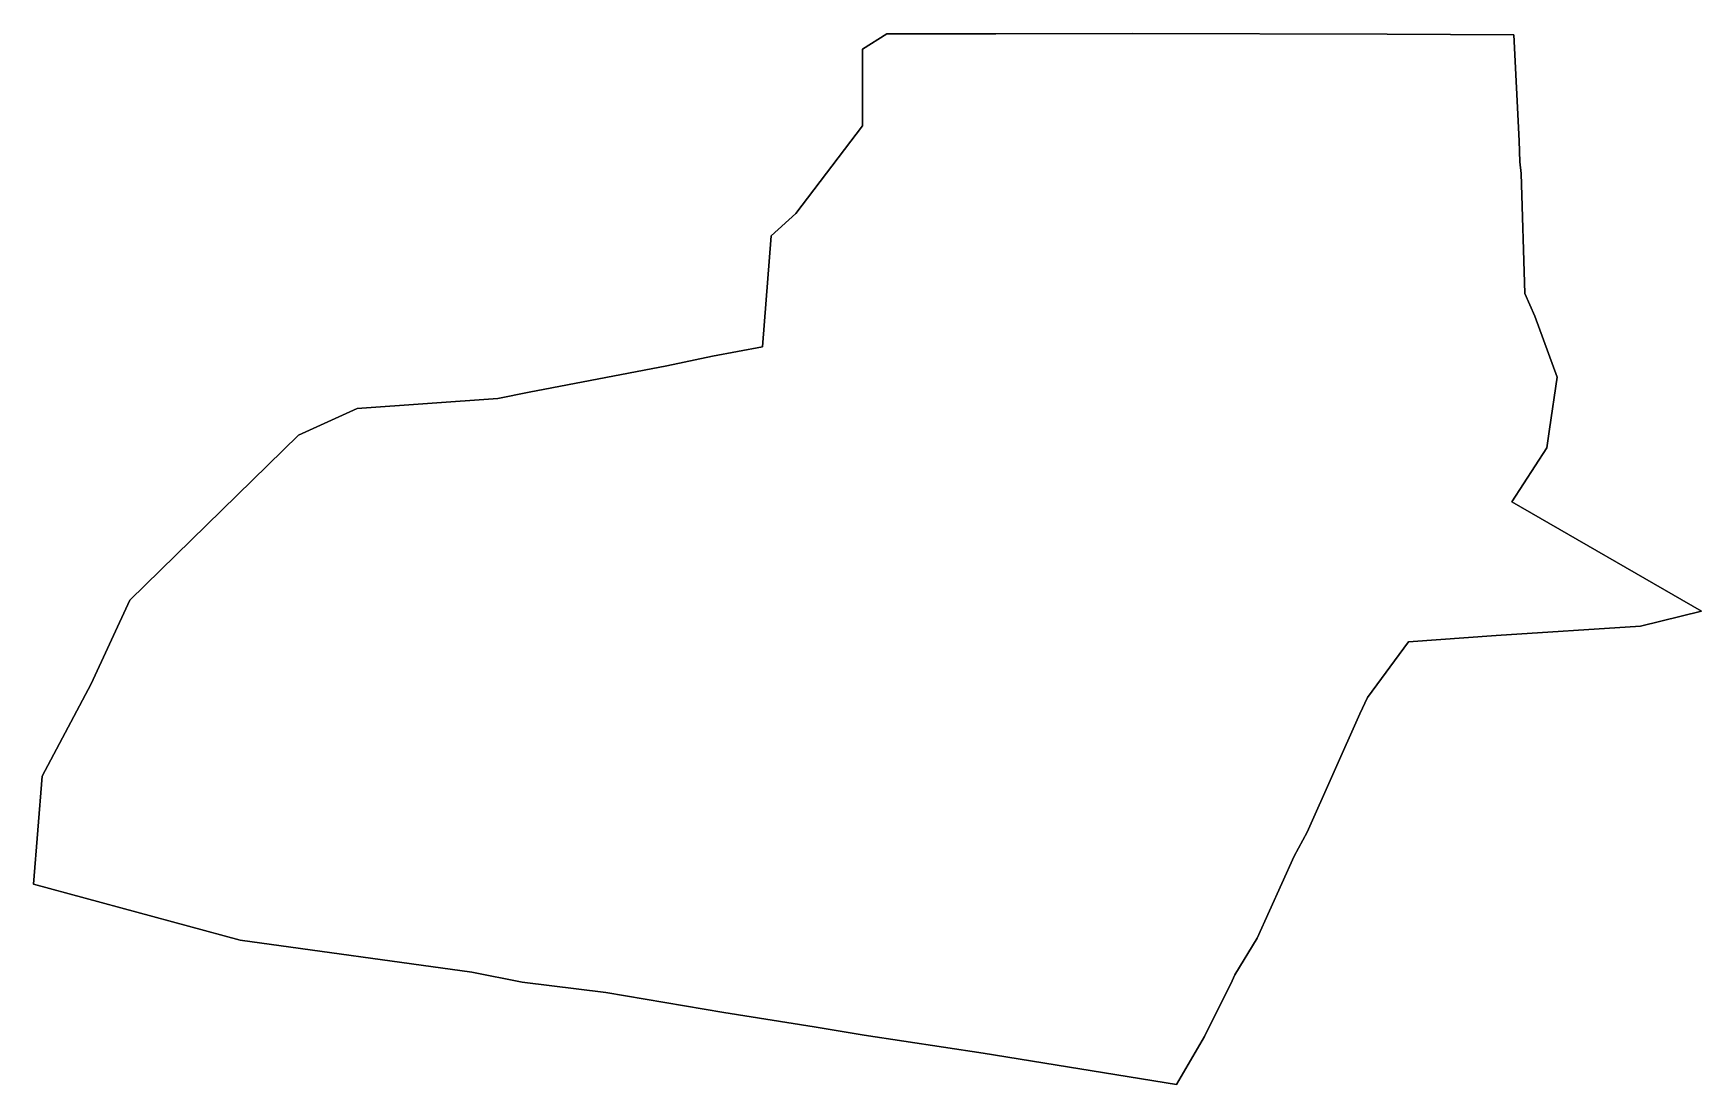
# Model space of a CAD drawing. Extents: x -81.24 to -76.23, y 45.44 to 48.59.
import ezdxf

# ---------------------------------------------------------------- set-up
doc = ezdxf.new("R2010")
doc.units = 0
doc.header["$MEASUREMENT"] = 0
doc.layers.add('GEO_', color=7, linetype='Continuous')

msp = doc.modelspace()

# ---------------------------------------------------------------- linework, layer by layer
at = {"layer": 'GEO_', "color": 7}
for p, q in [((-78.75, 48.5427), (-78.6778, 48.5887)), ((-78.75, 48.5427), (-78.6778, 48.5887)), ((-78.75, 48.5427), (-78.6778, 48.5887)), ((-78.6778, 48.5887), (-78.75, 48.5427)), ((-78.75, 48.5427), (-78.6778, 48.5887)), ((-78.75, 48.5427), (-78.6778, 48.5887)), ((-78.75, 48.5427), (-78.6778, 48.5887)), ((-78.6778, 48.5887), (-78.75, 48.5427)), ((-78.75, 48.3129), (-78.75, 48.5427)), ((-78.75, 48.3129), (-78.75, 48.5427)), ((-78.75, 48.3129), (-78.75, 48.5427)), ((-78.75, 48.5427), (-78.75, 48.5427)), ((-78.75, 48.5427), (-78.75, 48.3129)), ((-78.75, 48.3129), (-78.75, 48.5427)), ((-78.75, 48.3129), (-78.75, 48.5427)), ((-78.75, 48.3129), (-78.75, 48.5427)), ((-78.75, 48.5427), (-78.75, 48.5427)), ((-78.75, 48.5427), (-78.75, 48.3129)), ((-78.6778, 48.5887), (-78.35, 48.5887)), ((-78.6778, 48.5887), (-78.35, 48.5887)), ((-78.6778, 48.5887), (-78.6778, 48.5887)), ((-78.6778, 48.5887), (-78.35, 48.5887)), ((-78.35, 48.5887), (-78.6778, 48.5887)), ((-78.6778, 48.5887), (-78.35, 48.5887)), ((-78.6778, 48.5887), (-78.35, 48.5887)), ((-78.6778, 48.5887), (-78.6778, 48.5887)), ((-78.6778, 48.5887), (-78.35, 48.5887)), ((-78.35, 48.5887), (-78.6778, 48.5887)), ((-78.35, 48.5887), (-77.9419, 48.5899)), ((-78.35, 48.5887), (-77.9419, 48.5899)), ((-78.35, 48.5887), (-77.9419, 48.5899)), ((-77.9419, 48.5899), (-78.35, 48.5887)), ((-78.35, 48.5887), (-77.9419, 48.5899)), ((-78.35, 48.5887), (-77.9419, 48.5899)), ((-78.35, 48.5887), (-77.9419, 48.5899)), ((-77.9419, 48.5899), (-78.35, 48.5887)), ((-78.35, 48.5887), (-78.35, 48.5887)), ((-78.35, 48.5887), (-78.35, 48.5887)), ((-77.9419, 48.5899), (-77.1767, 48.5872)), ((-77.9419, 48.5899), (-77.1767, 48.5872)), ((-77.9419, 48.5899), (-77.9419, 48.5899)), ((-77.9419, 48.5899), (-77.1767, 48.5872)), ((-77.1767, 48.5872), (-77.9419, 48.5899)), ((-77.9419, 48.5899), (-77.1767, 48.5872)), ((-77.9419, 48.5899), (-77.1767, 48.5872)), ((-77.9419, 48.5899), (-77.9419, 48.5899)), ((-77.9419, 48.5899), (-77.1767, 48.5872)), ((-77.1767, 48.5872), (-77.9419, 48.5899)), ((-77.1767, 48.5872), (-76.7967, 48.5857)), ((-77.1767, 48.5872), (-76.7967, 48.5857)), ((-77.1767, 48.5872), (-77.1767, 48.5872)), ((-77.1767, 48.5872), (-76.7967, 48.5857)), ((-76.7967, 48.5857), (-77.1767, 48.5872)), ((-77.1767, 48.5872), (-76.7967, 48.5857)), ((-77.1767, 48.5872), (-76.7967, 48.5857)), ((-77.1767, 48.5872), (-77.1767, 48.5872)), ((-77.1767, 48.5872), (-76.7967, 48.5857)), ((-76.7967, 48.5857), (-77.1767, 48.5872)), ((-76.7967, 48.5857), (-76.7806, 48.267)), ((-76.7967, 48.5857), (-76.7806, 48.267)), ((-76.7967, 48.5857), (-76.7967, 48.5857)), ((-76.7967, 48.5857), (-76.7806, 48.267)), ((-76.7806, 48.267), (-76.7967, 48.5857)), ((-76.7967, 48.5857), (-76.7806, 48.267)), ((-76.7967, 48.5857), (-76.7806, 48.267)), ((-76.7967, 48.5857), (-76.7967, 48.5857)), ((-76.7967, 48.5857), (-76.7806, 48.267)), ((-76.7806, 48.267), (-76.7967, 48.5857)), ((-78.95, 48.0493), (-78.75, 48.3129)), ((-78.95, 48.0493), (-78.75, 48.3129)), ((-78.95, 48.0493), (-78.75, 48.3129)), ((-78.75, 48.3129), (-78.95, 48.0493)), ((-78.95, 48.0493), (-78.75, 48.3129)), ((-78.95, 48.0493), (-78.75, 48.3129)), ((-78.95, 48.0493), (-78.75, 48.3129)), ((-78.75, 48.3129), (-78.95, 48.0493)), ((-78.75, 48.3129), (-78.75, 48.3129)), ((-78.75, 48.3129), (-78.75, 48.3129)), ((-76.7806, 48.267), (-76.7783, 48.2043)), ((-76.7806, 48.267), (-76.7783, 48.2043)), ((-76.7806, 48.267), (-76.7806, 48.267)), ((-76.7806, 48.267), (-76.7783, 48.2043)), ((-76.7783, 48.2043), (-76.7806, 48.267)), ((-76.7806, 48.267), (-76.7783, 48.2043)), ((-76.7806, 48.267), (-76.7783, 48.2043)), ((-76.7806, 48.267), (-76.7806, 48.267)), ((-76.7806, 48.267), (-76.7783, 48.2043)), ((-76.7783, 48.2043), (-76.7806, 48.267)), ((-76.7783, 48.2043), (-76.775, 48.1695)), ((-76.7783, 48.2043), (-76.775, 48.1695)), ((-76.7783, 48.2043), (-76.7783, 48.2043)), ((-76.7783, 48.2043), (-76.775, 48.1695)), ((-76.775, 48.1695), (-76.7783, 48.2043)), ((-76.7783, 48.2043), (-76.775, 48.1695)), ((-76.7783, 48.2043), (-76.775, 48.1695)), ((-76.7783, 48.2043), (-76.7783, 48.2043)), ((-76.7783, 48.2043), (-76.775, 48.1695)), ((-76.775, 48.1695), (-76.7783, 48.2043)), ((-76.775, 48.1695), (-76.7639, 47.8095)), ((-76.775, 48.1695), (-76.7639, 47.8095)), ((-76.775, 48.1695), (-76.775, 48.1695)), ((-76.775, 48.1695), (-76.7639, 47.8095)), ((-76.7639, 47.8095), (-76.775, 48.1695)), ((-76.775, 48.1695), (-76.7639, 47.8095)), ((-76.775, 48.1695), (-76.7639, 47.8095)), ((-76.775, 48.1695), (-76.775, 48.1695)), ((-76.775, 48.1695), (-76.7639, 47.8095)), ((-76.7639, 47.8095), (-76.775, 48.1695)), ((-79.0244, 47.9826), (-78.95, 48.0493)), ((-79.0244, 47.9826), (-78.95, 48.0493)), ((-79.0244, 47.9826), (-78.95, 48.0493)), ((-78.95, 48.0493), (-79.0244, 47.9826)), ((-79.0244, 47.9826), (-78.95, 48.0493)), ((-79.0244, 47.9826), (-78.95, 48.0493)), ((-79.0244, 47.9826), (-78.95, 48.0493)), ((-78.95, 48.0493), (-79.0244, 47.9826)), ((-78.95, 48.0493), (-78.95, 48.0493)), ((-78.95, 48.0493), (-78.95, 48.0493)), ((-79.05, 47.6499), (-79.0244, 47.9826)), ((-79.05, 47.6499), (-79.0244, 47.9826)), ((-79.05, 47.6499), (-79.0244, 47.9826)), ((-79.0244, 47.9826), (-79.05, 47.6499)), ((-79.05, 47.6499), (-79.0244, 47.9826)), ((-79.05, 47.6499), (-79.0244, 47.9826)), ((-79.05, 47.6499), (-79.0244, 47.9826)), ((-79.0244, 47.9826), (-79.05, 47.6499)), ((-79.0244, 47.9826), (-79.0244, 47.9826)), ((-79.0244, 47.9826), (-79.0244, 47.9826)), ((-76.7639, 47.8095), (-76.7333, 47.741)), ((-76.7639, 47.8095), (-76.7333, 47.741)), ((-76.7639, 47.8095), (-76.7639, 47.8095)), ((-76.7639, 47.8095), (-76.7333, 47.741)), ((-76.7333, 47.741), (-76.7639, 47.8095)), ((-76.7639, 47.8095), (-76.7333, 47.741)), ((-76.7639, 47.8095), (-76.7333, 47.741)), ((-76.7639, 47.8095), (-76.7639, 47.8095)), ((-76.7639, 47.8095), (-76.7333, 47.741)), ((-76.7333, 47.741), (-76.7639, 47.8095)), ((-76.7333, 47.741), (-76.6667, 47.5589)), ((-76.7333, 47.741), (-76.6667, 47.5589)), ((-76.7333, 47.741), (-76.7333, 47.741)), ((-76.7333, 47.741), (-76.6667, 47.5589)), ((-76.6667, 47.5589), (-76.7333, 47.741)), ((-76.7333, 47.741), (-76.6667, 47.5589)), ((-76.7333, 47.741), (-76.6667, 47.5589)), ((-76.7333, 47.741), (-76.7333, 47.741)), ((-76.7333, 47.741), (-76.6667, 47.5589)), ((-76.6667, 47.5589), (-76.7333, 47.741)), ((-79.2, 47.6215), (-79.05, 47.6499)), ((-79.2, 47.6215), (-79.05, 47.6499)), ((-79.2, 47.6215), (-79.05, 47.6499)), ((-79.05, 47.6499), (-79.2, 47.6215)), ((-79.2, 47.6215), (-79.05, 47.6499)), ((-79.2, 47.6215), (-79.05, 47.6499)), ((-79.2, 47.6215), (-79.05, 47.6499)), ((-79.05, 47.6499), (-79.2, 47.6215)), ((-79.05, 47.6499), (-79.05, 47.6499)), ((-79.05, 47.6499), (-79.05, 47.6499)), ((-79.75, 47.5134), (-79.3375, 47.593)), ((-79.75, 47.5134), (-79.3375, 47.593)), ((-79.75, 47.5134), (-79.3375, 47.593)), ((-79.3375, 47.593), (-79.75, 47.5134)), ((-79.75, 47.5134), (-79.3375, 47.593)), ((-79.75, 47.5134), (-79.3375, 47.593)), ((-79.75, 47.5134), (-79.3375, 47.593)), ((-79.3375, 47.593), (-79.75, 47.5134)), ((-79.3375, 47.593), (-79.2, 47.6215)), ((-79.2, 47.6215), (-79.3375, 47.593)), ((-79.3375, 47.593), (-79.2, 47.6215)), ((-79.2, 47.6215), (-79.3375, 47.593)), ((-79.3375, 47.593), (-79.3375, 47.593)), ((-79.3375, 47.593), (-79.3375, 47.593)), ((-79.3375, 47.593), (-79.3375, 47.593)), ((-79.3375, 47.593), (-79.3375, 47.593)), ((-79.2, 47.6215), (-79.2, 47.6215)), ((-79.2, 47.6215), (-79.2, 47.6215)), ((-76.6667, 47.5589), (-76.6892, 47.4025)), ((-76.6667, 47.5589), (-76.6892, 47.4025)), ((-76.6667, 47.5589), (-76.6892, 47.4025)), ((-76.6892, 47.4025), (-76.6667, 47.5589)), ((-76.6667, 47.5589), (-76.6892, 47.4025)), ((-76.6667, 47.5589), (-76.6892, 47.4025)), ((-76.6667, 47.5589), (-76.6892, 47.4025)), ((-76.6892, 47.4025), (-76.6667, 47.5589)), ((-76.6667, 47.5589), (-76.6667, 47.5589)), ((-76.6667, 47.5589), (-76.6667, 47.5589)), ((-80.2667, 47.4642), (-79.8444, 47.4945)), ((-80.2667, 47.4642), (-79.8444, 47.4945)), ((-80.2667, 47.4642), (-79.8444, 47.4945)), ((-79.8444, 47.4945), (-80.2667, 47.4642)), ((-80.2667, 47.4642), (-79.8444, 47.4945)), ((-80.2667, 47.4642), (-79.8444, 47.4945)), ((-80.2667, 47.4642), (-79.8444, 47.4945)), ((-79.8444, 47.4945), (-80.2667, 47.4642)), ((-79.8444, 47.4945), (-79.75, 47.5134)), ((-79.8444, 47.4945), (-79.75, 47.5134)), ((-79.8444, 47.4945), (-79.75, 47.5134)), ((-79.75, 47.5134), (-79.8444, 47.4945)), ((-79.8444, 47.4945), (-79.75, 47.5134)), ((-79.8444, 47.4945), (-79.75, 47.5134)), ((-79.8444, 47.4945), (-79.75, 47.5134)), ((-79.75, 47.5134), (-79.8444, 47.4945)), ((-79.8444, 47.4945), (-79.8444, 47.4945)), ((-79.8444, 47.4945), (-79.8444, 47.4945)), ((-79.75, 47.5134), (-79.75, 47.5134)), ((-79.75, 47.5134), (-79.75, 47.5134)), ((-80.2667, 47.4642), (-80.4417, 47.3847)), ((-80.2667, 47.4642), (-80.4417, 47.3847)), ((-80.2667, 47.4642), (-80.4417, 47.3847)), ((-80.4417, 47.3847), (-80.2667, 47.4642)), ((-80.2667, 47.4642), (-80.4417, 47.3847)), ((-80.2667, 47.4642), (-80.4417, 47.3847)), ((-80.2667, 47.4642), (-80.4417, 47.3847)), ((-80.4417, 47.3847), (-80.2667, 47.4642)), ((-80.4417, 47.3847), (-80.2667, 47.4642)), ((-80.2667, 47.4642), (-80.4417, 47.3847)), ((-80.4417, 47.3847), (-80.2667, 47.4642)), ((-80.2667, 47.4642), (-80.4417, 47.3847)), ((-80.2667, 47.4642), (-80.2667, 47.4642)), ((-80.2667, 47.4642), (-80.2667, 47.4642)), ((-80.2667, 47.4642), (-80.2667, 47.4642)), ((-80.2667, 47.4642), (-80.2667, 47.4642)), ((-76.6892, 47.4025), (-76.6972, 47.3469)), ((-76.6892, 47.4025), (-76.6972, 47.3469)), ((-76.6892, 47.4025), (-76.6972, 47.3469)), ((-76.6972, 47.3469), (-76.6892, 47.4025)), ((-76.6892, 47.4025), (-76.6972, 47.3469)), ((-76.6892, 47.4025), (-76.6972, 47.3469)), ((-76.6892, 47.4025), (-76.6972, 47.3469)), ((-76.6972, 47.3469), (-76.6892, 47.4025)), ((-76.6892, 47.4025), (-76.6892, 47.4025)), ((-76.6892, 47.4025), (-76.6892, 47.4025)), ((-80.4417, 47.3847), (-80.9486, 46.8898)), ((-80.4417, 47.3847), (-80.9486, 46.8898)), ((-80.4417, 47.3847), (-80.9486, 46.8898)), ((-80.9486, 46.8898), (-80.4417, 47.3847)), ((-80.4417, 47.3847), (-80.9486, 46.8898)), ((-80.4417, 47.3847), (-80.9486, 46.8898)), ((-80.4417, 47.3847), (-80.9486, 46.8898)), ((-80.9486, 46.8898), (-80.4417, 47.3847)), ((-80.9486, 46.8898), (-80.4417, 47.3847)), ((-80.9486, 46.8898), (-80.4417, 47.3847)), ((-80.9486, 46.8898), (-80.4417, 47.3847)), ((-80.4417, 47.3847), (-80.9486, 46.8898)), ((-80.9486, 46.8898), (-80.4417, 47.3847)), ((-80.9486, 46.8898), (-80.4417, 47.3847)), ((-80.9486, 46.8898), (-80.4417, 47.3847)), ((-80.4417, 47.3847), (-80.9486, 46.8898)), ((-80.4417, 47.3847), (-80.4417, 47.3847)), ((-80.4417, 47.3847), (-80.4417, 47.3847)), ((-80.4417, 47.3847), (-80.4417, 47.3847)), ((-80.4417, 47.3847), (-80.4417, 47.3847)), ((-76.6972, 47.3469), (-76.8028, 47.1844)), ((-76.6972, 47.3469), (-76.8028, 47.1844)), ((-76.6972, 47.3469), (-76.8028, 47.1844)), ((-76.8028, 47.1844), (-76.6972, 47.3469)), ((-76.6972, 47.3469), (-76.8028, 47.1844)), ((-76.6972, 47.3469), (-76.8028, 47.1844)), ((-76.6972, 47.3469), (-76.8028, 47.1844)), ((-76.8028, 47.1844), (-76.6972, 47.3469)), ((-76.6972, 47.3469), (-76.6972, 47.3469)), ((-76.6972, 47.3469), (-76.6972, 47.3469)), ((-76.8028, 47.1844), (-76.2333, 46.8567)), ((-76.8028, 47.1844), (-76.2333, 46.8567)), ((-76.8028, 47.1844), (-76.8028, 47.1844)), ((-76.8028, 47.1844), (-76.2333, 46.8567)), ((-76.2333, 46.8567), (-76.8028, 47.1844)), ((-76.8028, 47.1844), (-76.2333, 46.8567)), ((-76.8028, 47.1844), (-76.2333, 46.8567)), ((-76.8028, 47.1844), (-76.8028, 47.1844)), ((-76.8028, 47.1844), (-76.2333, 46.8567)), ((-76.2333, 46.8567), (-76.8028, 47.1844)), ((-80.9486, 46.8898), (-81.0639, 46.6389)), ((-80.9486, 46.8898), (-81.0639, 46.6389)), ((-80.9486, 46.8898), (-81.0639, 46.6389)), ((-81.0639, 46.6389), (-80.9486, 46.8898)), ((-80.9486, 46.8898), (-81.0639, 46.6389)), ((-80.9486, 46.8898), (-81.0639, 46.6389)), ((-80.9486, 46.8898), (-81.0639, 46.6389)), ((-81.0639, 46.6389), (-80.9486, 46.8898)), ((-81.0639, 46.6389), (-80.9486, 46.8898)), ((-81.0639, 46.6389), (-80.9486, 46.8898)), ((-81.0639, 46.6389), (-80.9486, 46.8898)), ((-80.9486, 46.8898), (-81.0639, 46.6389)), ((-81.0639, 46.6389), (-80.9486, 46.8898)), ((-81.0639, 46.6389), (-80.9486, 46.8898)), ((-81.0639, 46.6389), (-80.9486, 46.8898)), ((-80.9486, 46.8898), (-81.0639, 46.6389)), ((-80.9486, 46.8898), (-80.9486, 46.8898)), ((-80.9486, 46.8898), (-80.9486, 46.8898)), ((-80.9486, 46.8898), (-80.9486, 46.8898)), ((-80.9486, 46.8898), (-80.9486, 46.8898)), ((-80.9486, 46.8898), (-80.9486, 46.8898)), ((-80.9486, 46.8898), (-80.9486, 46.8898)), ((-76.2333, 46.8567), (-76.4167, 46.8116)), ((-76.2333, 46.8567), (-76.4167, 46.8116)), ((-76.2333, 46.8567), (-76.4167, 46.8116)), ((-76.4167, 46.8116), (-76.2333, 46.8567)), ((-76.2333, 46.8567), (-76.4167, 46.8116)), ((-76.2333, 46.8567), (-76.4167, 46.8116)), ((-76.2333, 46.8567), (-76.4167, 46.8116)), ((-76.4167, 46.8116), (-76.2333, 46.8567)), ((-76.2333, 46.8567), (-76.2333, 46.8567)), ((-76.2333, 46.8567), (-76.2333, 46.8567)), ((-76.4167, 46.8116), (-76.85, 46.7834)), ((-76.4167, 46.8116), (-76.85, 46.7834)), ((-76.4167, 46.8116), (-76.85, 46.7834)), ((-76.85, 46.7834), (-76.4167, 46.8116)), ((-76.4167, 46.8116), (-76.85, 46.7834)), ((-76.4167, 46.8116), (-76.85, 46.7834)), ((-76.4167, 46.8116), (-76.85, 46.7834)), ((-76.85, 46.7834), (-76.4167, 46.8116)), ((-76.4167, 46.8116), (-76.4167, 46.8116)), ((-76.4167, 46.8116), (-76.4167, 46.8116)), ((-77.1131, 46.765), (-77.2361, 46.5977)), ((-77.1131, 46.765), (-77.2361, 46.5977)), ((-77.1131, 46.765), (-77.2361, 46.5977)), ((-77.2361, 46.5977), (-77.1131, 46.765)), ((-77.1131, 46.765), (-77.2361, 46.5977)), ((-77.1131, 46.765), (-77.2361, 46.5977)), ((-77.1131, 46.765), (-77.2361, 46.5977)), ((-77.2361, 46.5977), (-77.1131, 46.765)), ((-76.85, 46.7834), (-77.1131, 46.765)), ((-76.85, 46.7834), (-77.1131, 46.765)), ((-76.85, 46.7834), (-77.1131, 46.765)), ((-77.1131, 46.765), (-76.85, 46.7834)), ((-76.85, 46.7834), (-77.1131, 46.765)), ((-76.85, 46.7834), (-77.1131, 46.765)), ((-76.85, 46.7834), (-77.1131, 46.765)), ((-77.1131, 46.765), (-76.85, 46.7834)), ((-77.1131, 46.765), (-77.1131, 46.765)), ((-77.1131, 46.765), (-77.1131, 46.765)), ((-77.1131, 46.765), (-77.1131, 46.765)), ((-77.1131, 46.765), (-77.1131, 46.765)), ((-76.85, 46.7834), (-76.85, 46.7834)), ((-76.85, 46.7834), (-76.85, 46.7834)), ((-81.0639, 46.6389), (-81.2111, 46.3619)), ((-81.0639, 46.6389), (-81.2111, 46.3619)), ((-81.0639, 46.6389), (-81.2111, 46.3619)), ((-81.2111, 46.3619), (-81.0639, 46.6389)), ((-81.0639, 46.6389), (-81.2111, 46.3619)), ((-81.0639, 46.6389), (-81.2111, 46.3619)), ((-81.0639, 46.6389), (-81.2111, 46.3619)), ((-81.2111, 46.3619), (-81.0639, 46.6389)), ((-81.2111, 46.3619), (-81.0639, 46.6389)), ((-81.2111, 46.3619), (-81.0639, 46.6389)), ((-81.2111, 46.3619), (-81.0639, 46.6389)), ((-81.0639, 46.6389), (-81.2111, 46.3619)), ((-81.2111, 46.3619), (-81.0639, 46.6389)), ((-81.2111, 46.3619), (-81.0639, 46.6389)), ((-81.2111, 46.3619), (-81.0639, 46.6389)), ((-81.0639, 46.6389), (-81.2111, 46.3619)), ((-81.0639, 46.6389), (-81.0639, 46.6389)), ((-81.0639, 46.6389), (-81.0639, 46.6389)), ((-81.0639, 46.6389), (-81.0639, 46.6389)), ((-81.0639, 46.6389), (-81.0639, 46.6389)), ((-77.2361, 46.5977), (-77.2583, 46.549)), ((-77.2361, 46.5977), (-77.2583, 46.549)), ((-77.2361, 46.5977), (-77.2583, 46.549)), ((-77.2583, 46.549), (-77.2361, 46.5977)), ((-77.2361, 46.5977), (-77.2583, 46.549)), ((-77.2361, 46.5977), (-77.2583, 46.549)), ((-77.2361, 46.5977), (-77.2583, 46.549)), ((-77.2583, 46.549), (-77.2361, 46.5977)), ((-77.2361, 46.5977), (-77.2361, 46.5977)), ((-77.2361, 46.5977), (-77.2361, 46.5977)), ((-77.2583, 46.549), (-77.4167, 46.1938)), ((-77.2583, 46.549), (-77.4167, 46.1938)), ((-77.2583, 46.549), (-77.4167, 46.1938)), ((-77.4167, 46.1938), (-77.2583, 46.549)), ((-77.2583, 46.549), (-77.4167, 46.1938)), ((-77.2583, 46.549), (-77.4167, 46.1938)), ((-77.2583, 46.549), (-77.4167, 46.1938)), ((-77.4167, 46.1938), (-77.2583, 46.549)), ((-77.2583, 46.549), (-77.2583, 46.549)), ((-77.2583, 46.549), (-77.2583, 46.549)), ((-81.2111, 46.3619), (-81.2375, 46.0377)), ((-81.2111, 46.3619), (-81.2375, 46.0377)), ((-81.2111, 46.3619), (-81.2375, 46.0377)), ((-81.2375, 46.0377), (-81.2111, 46.3619)), ((-81.2111, 46.3619), (-81.2375, 46.0377)), ((-81.2111, 46.3619), (-81.2375, 46.0377)), ((-81.2111, 46.3619), (-81.2375, 46.0377)), ((-81.2375, 46.0377), (-81.2111, 46.3619)), ((-81.2375, 46.0377), (-81.2111, 46.3619)), ((-81.2375, 46.0377), (-81.2111, 46.3619)), ((-81.2375, 46.0377), (-81.2111, 46.3619)), ((-81.2111, 46.3619), (-81.2375, 46.0377)), ((-81.2375, 46.0377), (-81.2111, 46.3619)), ((-81.2375, 46.0377), (-81.2111, 46.3619)), ((-81.2375, 46.0377), (-81.2111, 46.3619)), ((-81.2111, 46.3619), (-81.2375, 46.0377)), ((-81.2111, 46.3619), (-81.2111, 46.3619)), ((-81.2111, 46.3619), (-81.2111, 46.3619)), ((-81.2111, 46.3619), (-81.2111, 46.3619)), ((-81.2111, 46.3619), (-81.2111, 46.3619)), ((-77.4167, 46.1938), (-77.4556, 46.1211)), ((-77.4556, 46.1211), (-77.4167, 46.1938)), ((-77.4167, 46.1938), (-77.4556, 46.1211)), ((-77.4556, 46.1211), (-77.4167, 46.1938)), ((-77.4167, 46.1938), (-77.4167, 46.1938)), ((-77.4167, 46.1938), (-77.4167, 46.1938)), ((-77.4167, 46.1938), (-77.4167, 46.1938)), ((-77.4167, 46.1938), (-77.4167, 46.1938)), ((-77.4556, 46.1211), (-77.5667, 45.8755)), ((-77.4556, 46.1211), (-77.5667, 45.8755)), ((-77.4556, 46.1211), (-77.5667, 45.8755)), ((-77.5667, 45.8755), (-77.4556, 46.1211)), ((-77.4556, 46.1211), (-77.5667, 45.8755)), ((-77.4556, 46.1211), (-77.5667, 45.8755)), ((-77.4556, 46.1211), (-77.5667, 45.8755)), ((-77.5667, 45.8755), (-77.4556, 46.1211)), ((-77.4556, 46.1211), (-77.4556, 46.1211)), ((-77.4556, 46.1211), (-77.4556, 46.1211)), ((-81.2375, 46.0377), (-81.2375, 46.0377)), ((-81.2375, 46.0377), (-81.2375, 46.0377)), ((-81.2375, 46.0377), (-80.6167, 45.8699)), ((-81.2375, 46.0377), (-80.6167, 45.8699)), ((-81.2375, 46.0377), (-81.2375, 46.0377)), ((-81.2375, 46.0377), (-80.6167, 45.8699)), ((-80.6167, 45.8699), (-81.2375, 46.0377)), ((-81.2375, 46.0377), (-80.6167, 45.8699)), ((-81.2375, 46.0377), (-80.6167, 45.8699)), ((-81.2375, 46.0377), (-81.2375, 46.0377)), ((-81.2375, 46.0377), (-80.6167, 45.8699)), ((-80.6167, 45.8699), (-81.2375, 46.0377)), ((-80.6167, 45.8699), (-81.2375, 46.0377)), ((-80.6167, 45.8699), (-81.2375, 46.0377)), ((-80.6167, 45.8699), (-81.2375, 46.0377)), ((-81.2375, 46.0377), (-81.2375, 46.0377)), ((-81.2375, 46.0377), (-80.6167, 45.8699)), ((-80.6167, 45.8699), (-81.2375, 46.0377)), ((-80.6167, 45.8699), (-81.2375, 46.0377)), ((-80.6167, 45.8699), (-81.2375, 46.0377)), ((-81.2375, 46.0377), (-81.2375, 46.0377)), ((-81.2375, 46.0377), (-80.6167, 45.8699)), ((-80.6167, 45.8699), (-80.6167, 45.8699)), ((-80.6167, 45.8699), (-80.6167, 45.8699)), ((-80.6167, 45.8699), (-79.9222, 45.7733)), ((-79.9222, 45.7733), (-80.6167, 45.8699)), ((-80.6167, 45.8699), (-80.6167, 45.8699)), ((-80.6167, 45.8699), (-79.9222, 45.7733)), ((-79.9222, 45.7733), (-80.6167, 45.8699)), ((-80.6167, 45.8699), (-80.6167, 45.8699)), ((-79.9222, 45.7733), (-80.6167, 45.8699)), ((-79.9222, 45.7733), (-80.6167, 45.8699)), ((-79.9222, 45.7733), (-80.6167, 45.8699)), ((-80.6167, 45.8699), (-80.6167, 45.8699)), ((-80.6167, 45.8699), (-79.9222, 45.7733)), ((-79.9222, 45.7733), (-80.6167, 45.8699)), ((-79.9222, 45.7733), (-80.6167, 45.8699)), ((-79.9222, 45.7733), (-80.6167, 45.8699)), ((-80.6167, 45.8699), (-80.6167, 45.8699)), ((-80.6167, 45.8699), (-79.9222, 45.7733)), ((-77.5667, 45.8755), (-77.6333, 45.7659)), ((-77.5667, 45.8755), (-77.6333, 45.7659)), ((-77.5667, 45.8755), (-77.6333, 45.7659)), ((-77.6333, 45.7659), (-77.5667, 45.8755)), ((-77.5667, 45.8755), (-77.6333, 45.7659)), ((-77.5667, 45.8755), (-77.6333, 45.7659)), ((-77.5667, 45.8755), (-77.6333, 45.7659)), ((-77.6333, 45.7659), (-77.5667, 45.8755)), ((-77.5667, 45.8755), (-77.5667, 45.8755)), ((-77.5667, 45.8755), (-77.5667, 45.8755)), ((-79.9222, 45.7733), (-79.7708, 45.7436)), ((-79.9222, 45.7733), (-79.7708, 45.7436)), ((-79.9222, 45.7733), (-79.9222, 45.7733)), ((-79.9222, 45.7733), (-79.7708, 45.7436)), ((-79.7708, 45.7436), (-79.9222, 45.7733)), ((-79.9222, 45.7733), (-79.7708, 45.7436)), ((-79.9222, 45.7733), (-79.7708, 45.7436)), ((-79.9222, 45.7733), (-79.9222, 45.7733)), ((-79.9222, 45.7733), (-79.7708, 45.7436)), ((-79.7708, 45.7436), (-79.9222, 45.7733)), ((-79.7708, 45.7436), (-79.9222, 45.7733)), ((-79.7708, 45.7436), (-79.9222, 45.7733)), ((-79.7708, 45.7436), (-79.9222, 45.7733)), ((-79.9222, 45.7733), (-79.9222, 45.7733)), ((-79.9222, 45.7733), (-79.7708, 45.7436)), ((-79.7708, 45.7436), (-79.9222, 45.7733)), ((-79.7708, 45.7436), (-79.9222, 45.7733)), ((-79.7708, 45.7436), (-79.9222, 45.7733)), ((-79.9222, 45.7733), (-79.9222, 45.7733)), ((-79.9222, 45.7733), (-79.7708, 45.7436)), ((-79.7708, 45.7436), (-79.5203, 45.7128)), ((-79.7708, 45.7436), (-79.5203, 45.7128)), ((-79.7708, 45.7436), (-79.7708, 45.7436)), ((-79.7708, 45.7436), (-79.5203, 45.7128)), ((-79.5203, 45.7128), (-79.7708, 45.7436)), ((-79.7708, 45.7436), (-79.5203, 45.7128)), ((-79.7708, 45.7436), (-79.5203, 45.7128)), ((-79.7708, 45.7436), (-79.7708, 45.7436)), ((-79.7708, 45.7436), (-79.5203, 45.7128)), ((-79.5203, 45.7128), (-79.7708, 45.7436)), ((-79.5203, 45.7128), (-79.7708, 45.7436)), ((-79.5203, 45.7128), (-79.7708, 45.7436)), ((-79.5203, 45.7128), (-79.7708, 45.7436)), ((-79.7708, 45.7436), (-79.7708, 45.7436)), ((-79.7708, 45.7436), (-79.5203, 45.7128)), ((-79.5203, 45.7128), (-79.7708, 45.7436)), ((-79.5203, 45.7128), (-79.7708, 45.7436)), ((-79.5203, 45.7128), (-79.7708, 45.7436)), ((-79.7708, 45.7436), (-79.7708, 45.7436)), ((-79.7708, 45.7436), (-79.5203, 45.7128)), ((-77.6417, 45.7473), (-77.725, 45.5805)), ((-77.6417, 45.7473), (-77.725, 45.5805)), ((-77.6417, 45.7473), (-77.725, 45.5805)), ((-77.725, 45.5805), (-77.6417, 45.7473)), ((-77.6417, 45.7473), (-77.725, 45.5805)), ((-77.6417, 45.7473), (-77.725, 45.5805)), ((-77.6417, 45.7473), (-77.725, 45.5805)), ((-77.725, 45.5805), (-77.6417, 45.7473)), ((-77.6333, 45.7659), (-77.6417, 45.7473)), ((-77.6333, 45.7659), (-77.6417, 45.7473)), ((-77.6333, 45.7659), (-77.6417, 45.7473)), ((-77.6417, 45.7473), (-77.6333, 45.7659)), ((-77.6333, 45.7659), (-77.6417, 45.7473)), ((-77.6333, 45.7659), (-77.6417, 45.7473)), ((-77.6333, 45.7659), (-77.6417, 45.7473)), ((-77.6417, 45.7473), (-77.6333, 45.7659)), ((-77.6417, 45.7473), (-77.6417, 45.7473)), ((-77.6417, 45.7473), (-77.6417, 45.7473)), ((-77.6333, 45.7659), (-77.6333, 45.7659)), ((-77.6333, 45.7659), (-77.6333, 45.7659)), ((-79.5203, 45.7128), (-79.1667, 45.6527)), ((-79.5203, 45.7128), (-79.1667, 45.6527)), ((-79.5203, 45.7128), (-79.5203, 45.7128)), ((-79.5203, 45.7128), (-79.1667, 45.6527)), ((-79.1667, 45.6527), (-79.5203, 45.7128)), ((-79.5203, 45.7128), (-79.1667, 45.6527)), ((-79.5203, 45.7128), (-79.1667, 45.6527)), ((-79.5203, 45.7128), (-79.5203, 45.7128)), ((-79.5203, 45.7128), (-79.1667, 45.6527)), ((-79.1667, 45.6527), (-79.5203, 45.7128)), ((-79.1667, 45.6527), (-79.5203, 45.7128)), ((-79.1667, 45.6527), (-79.5203, 45.7128)), ((-79.1667, 45.6527), (-79.5203, 45.7128)), ((-79.5203, 45.7128), (-79.5203, 45.7128)), ((-79.5203, 45.7128), (-79.1667, 45.6527)), ((-79.1667, 45.6527), (-79.5203, 45.7128)), ((-79.1667, 45.6527), (-79.5203, 45.7128)), ((-79.1667, 45.6527), (-79.5203, 45.7128)), ((-79.5203, 45.7128), (-79.5203, 45.7128)), ((-79.5203, 45.7128), (-79.1667, 45.6527)), ((-79.1667, 45.6527), (-78.8956, 45.6097)), ((-79.1667, 45.6527), (-78.8956, 45.6097)), ((-79.1667, 45.6527), (-79.1667, 45.6527)), ((-79.1667, 45.6527), (-78.8956, 45.6097)), ((-78.8956, 45.6097), (-79.1667, 45.6527)), ((-79.1667, 45.6527), (-78.8956, 45.6097)), ((-79.1667, 45.6527), (-78.8956, 45.6097)), ((-79.1667, 45.6527), (-79.1667, 45.6527)), ((-79.1667, 45.6527), (-78.8956, 45.6097)), ((-78.8956, 45.6097), (-79.1667, 45.6527)), ((-78.8956, 45.6097), (-79.1667, 45.6527)), ((-78.8956, 45.6097), (-79.1667, 45.6527)), ((-78.8956, 45.6097), (-79.1667, 45.6527)), ((-79.1667, 45.6527), (-79.1667, 45.6527)), ((-79.1667, 45.6527), (-78.8956, 45.6097)), ((-78.8956, 45.6097), (-79.1667, 45.6527)), ((-78.8956, 45.6097), (-79.1667, 45.6527)), ((-78.8956, 45.6097), (-79.1667, 45.6527)), ((-79.1667, 45.6527), (-79.1667, 45.6527)), ((-79.1667, 45.6527), (-78.8956, 45.6097)), ((-78.8956, 45.6097), (-78.7458, 45.5842)), ((-78.8956, 45.6097), (-78.7458, 45.5842)), ((-78.8956, 45.6097), (-78.8956, 45.6097)), ((-78.8956, 45.6097), (-78.7458, 45.5842)), ((-78.7458, 45.5842), (-78.8956, 45.6097)), ((-78.8956, 45.6097), (-78.7458, 45.5842)), ((-78.8956, 45.6097), (-78.7458, 45.5842)), ((-78.8956, 45.6097), (-78.8956, 45.6097)), ((-78.8956, 45.6097), (-78.7458, 45.5842)), ((-78.7458, 45.5842), (-78.8956, 45.6097)), ((-78.7458, 45.5842), (-78.8956, 45.6097)), ((-78.7458, 45.5842), (-78.8956, 45.6097)), ((-78.7458, 45.5842), (-78.8956, 45.6097)), ((-78.8956, 45.6097), (-78.8956, 45.6097)), ((-78.8956, 45.6097), (-78.7458, 45.5842)), ((-78.7458, 45.5842), (-78.8956, 45.6097)), ((-78.7458, 45.5842), (-78.8956, 45.6097)), ((-78.7458, 45.5842), (-78.8956, 45.6097)), ((-78.8956, 45.6097), (-78.8956, 45.6097)), ((-78.8956, 45.6097), (-78.7458, 45.5842)), ((-78.7458, 45.5842), (-78.3889, 45.5305)), ((-78.7458, 45.5842), (-78.3889, 45.5305)), ((-78.7458, 45.5842), (-78.7458, 45.5842)), ((-78.7458, 45.5842), (-78.3889, 45.5305)), ((-78.3889, 45.5305), (-78.7458, 45.5842)), ((-78.7458, 45.5842), (-78.3889, 45.5305)), ((-78.7458, 45.5842), (-78.3889, 45.5305)), ((-78.7458, 45.5842), (-78.7458, 45.5842)), ((-78.7458, 45.5842), (-78.3889, 45.5305)), ((-78.3889, 45.5305), (-78.7458, 45.5842)), ((-78.3889, 45.5305), (-78.7458, 45.5842)), ((-78.3889, 45.5305), (-78.7458, 45.5842)), ((-78.3889, 45.5305), (-78.7458, 45.5842)), ((-78.7458, 45.5842), (-78.7458, 45.5842)), ((-78.7458, 45.5842), (-78.3889, 45.5305)), ((-78.3889, 45.5305), (-78.7458, 45.5842)), ((-78.3889, 45.5305), (-78.7458, 45.5842)), ((-78.3889, 45.5305), (-78.7458, 45.5842)), ((-78.7458, 45.5842), (-78.7458, 45.5842)), ((-78.7458, 45.5842), (-78.3889, 45.5305)), ((-77.725, 45.5805), (-77.8083, 45.4361)), ((-77.725, 45.5805), (-77.8083, 45.4361)), ((-77.725, 45.5805), (-77.8083, 45.4361)), ((-77.8083, 45.4361), (-77.725, 45.5805)), ((-77.725, 45.5805), (-77.8083, 45.4361)), ((-77.725, 45.5805), (-77.8083, 45.4361)), ((-77.725, 45.5805), (-77.8083, 45.4361)), ((-77.8083, 45.4361), (-77.725, 45.5805)), ((-77.725, 45.5805), (-77.725, 45.5805)), ((-77.725, 45.5805), (-77.725, 45.5805)), ((-78.3889, 45.5305), (-77.8083, 45.4361)), ((-78.3889, 45.5305), (-77.8083, 45.4361)), ((-78.3889, 45.5305), (-78.3889, 45.5305)), ((-78.3889, 45.5305), (-77.8083, 45.4361)), ((-77.8083, 45.4361), (-78.3889, 45.5305)), ((-78.3889, 45.5305), (-77.8083, 45.4361)), ((-78.3889, 45.5305), (-77.8083, 45.4361)), ((-78.3889, 45.5305), (-78.3889, 45.5305)), ((-78.3889, 45.5305), (-77.8083, 45.4361)), ((-77.8083, 45.4361), (-78.3889, 45.5305)), ((-77.8083, 45.4361), (-78.3889, 45.5305)), ((-77.8083, 45.4361), (-78.3889, 45.5305)), ((-77.8083, 45.4361), (-78.3889, 45.5305)), ((-78.3889, 45.5305), (-78.3889, 45.5305)), ((-78.3889, 45.5305), (-77.8083, 45.4361)), ((-77.8083, 45.4361), (-78.3889, 45.5305)), ((-77.8083, 45.4361), (-78.3889, 45.5305)), ((-77.8083, 45.4361), (-78.3889, 45.5305)), ((-78.3889, 45.5305), (-78.3889, 45.5305)), ((-78.3889, 45.5305), (-77.8083, 45.4361)), ((-77.8083, 45.4361), (-77.8083, 45.4361)), ((-77.8083, 45.4361), (-77.8083, 45.4361)), ((-77.8083, 45.4361), (-77.8083, 45.4361)), ((-77.8083, 45.4361), (-77.8083, 45.4361))]:
    msp.add_line(p, q, dxfattribs=at)

doc.saveas('drawing.dxf')
